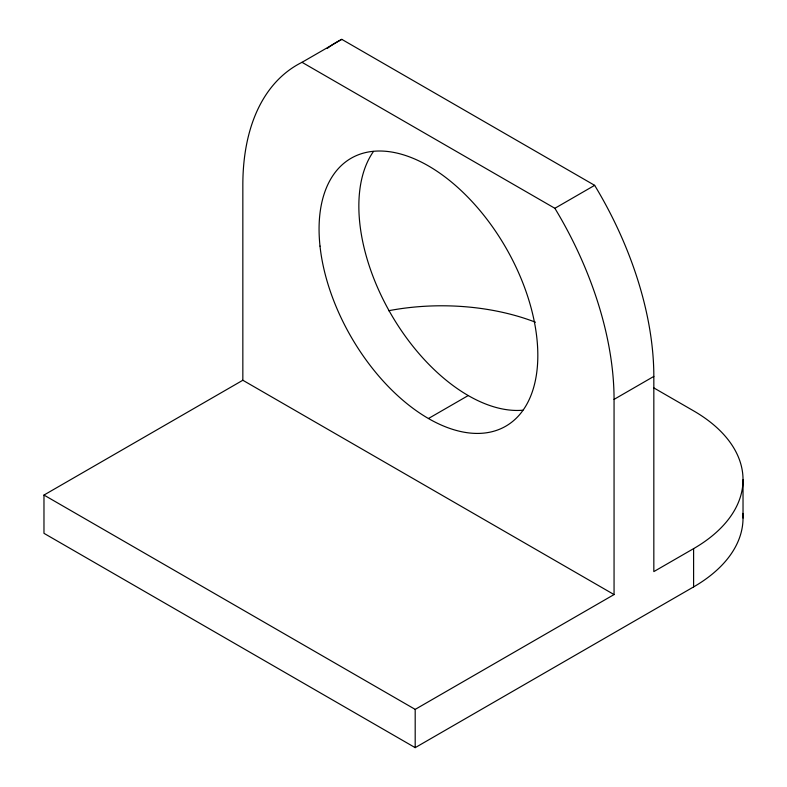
<?xml version="1.0" encoding="UTF-8"?>
<svg xmlns="http://www.w3.org/2000/svg" width="787" height="787" viewBox="0 0 787 787"><rect width="100%" height="100%" fill="white"/><g stroke="black" fill="none" stroke-linecap="round" stroke-linejoin="round"><path stroke-width="1.18" d="M302.021 62.311L554.874 208.299A262.484 151.547 60 0 1 614.057 399.383L614.057 594.569L242.839 380.249L242.839 185.063A262.484 151.547 60 0 1 302.021 62.311L341.794 39.35L594.647 185.339A262.484 151.547 60 0 1 653.83 376.412L653.83 571.598L693.603 548.637A168.743 97.421 0 0 0 693.603 410.863L653.613 387.775M742.83 513.39A168.743 97.421 0 0 1 693.603 586.915L415.192 747.65L43.974 533.33L43.974 495.062L242.839 380.249M554.874 208.299L594.647 185.339M428.453 418.517L468.226 395.556M614.057 399.383L653.83 376.412M43.974 495.062L415.192 709.382L614.057 594.569M743.026 479.755L743.026 518.023M693.603 548.637L693.603 586.915M415.192 709.382L415.192 747.65M327.146 48.528A262.484 151.547 60 0 1 341.794 39.35M522.912 410.204A154.685 89.305 60 0 1 390.883 313.905A154.685 89.305 60 0 1 373.5 151.419M388.63 310.727A168.743 97.421 0 0 1 535.455 322.208M320.004 246.095A154.685 89.305 60 0 0 495.033 430.863A154.685 89.305 60 0 0 470.301 199.701A154.685 89.305 60 0 0 320.004 246.095"/></g></svg>
